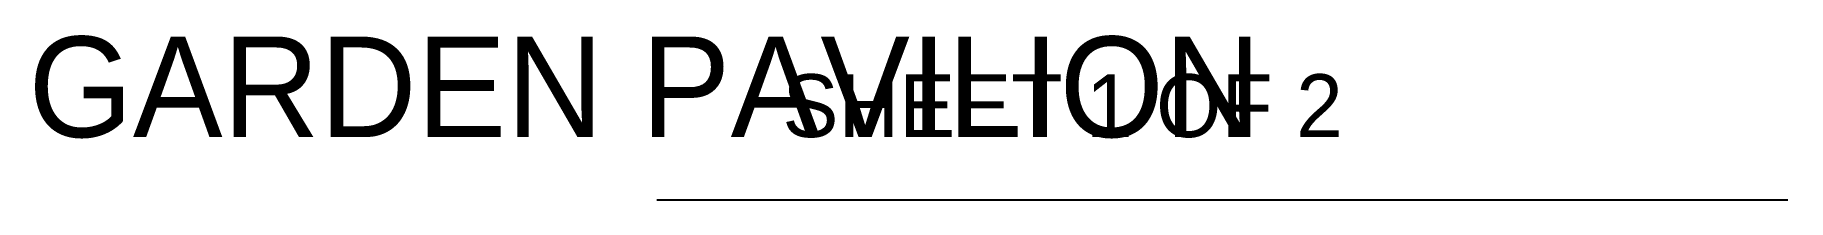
# Paper-space layout 'Layout1' of a CAD drawing. Header units: millimetres. Extents: x 151 to 290, y 15 to 28.
import ezdxf

# ---------------------------------------------------------------- set-up
doc = ezdxf.new("R2010")
doc.units = ezdxf.units.MM

# ---------------------------------------------------------------- blocks, each defined once
blk = doc.blocks.new('TITLEBLOCK')
blk.add_line((0, 5), (90, 5))
blk.add_text('SHEET 1 OF 2', height=5).set_placement((10, 10))

psp = doc.layouts.get("Layout1")

# ---------------------------------------------------------------- block references
psp.add_blockref('TITLEBLOCK', (200, 10))

# ---------------------------------------------------------------- texts
psp.add_text('GARDEN PAVILION', height=8).set_placement((150, 20))

doc.saveas('drawing.dxf')
